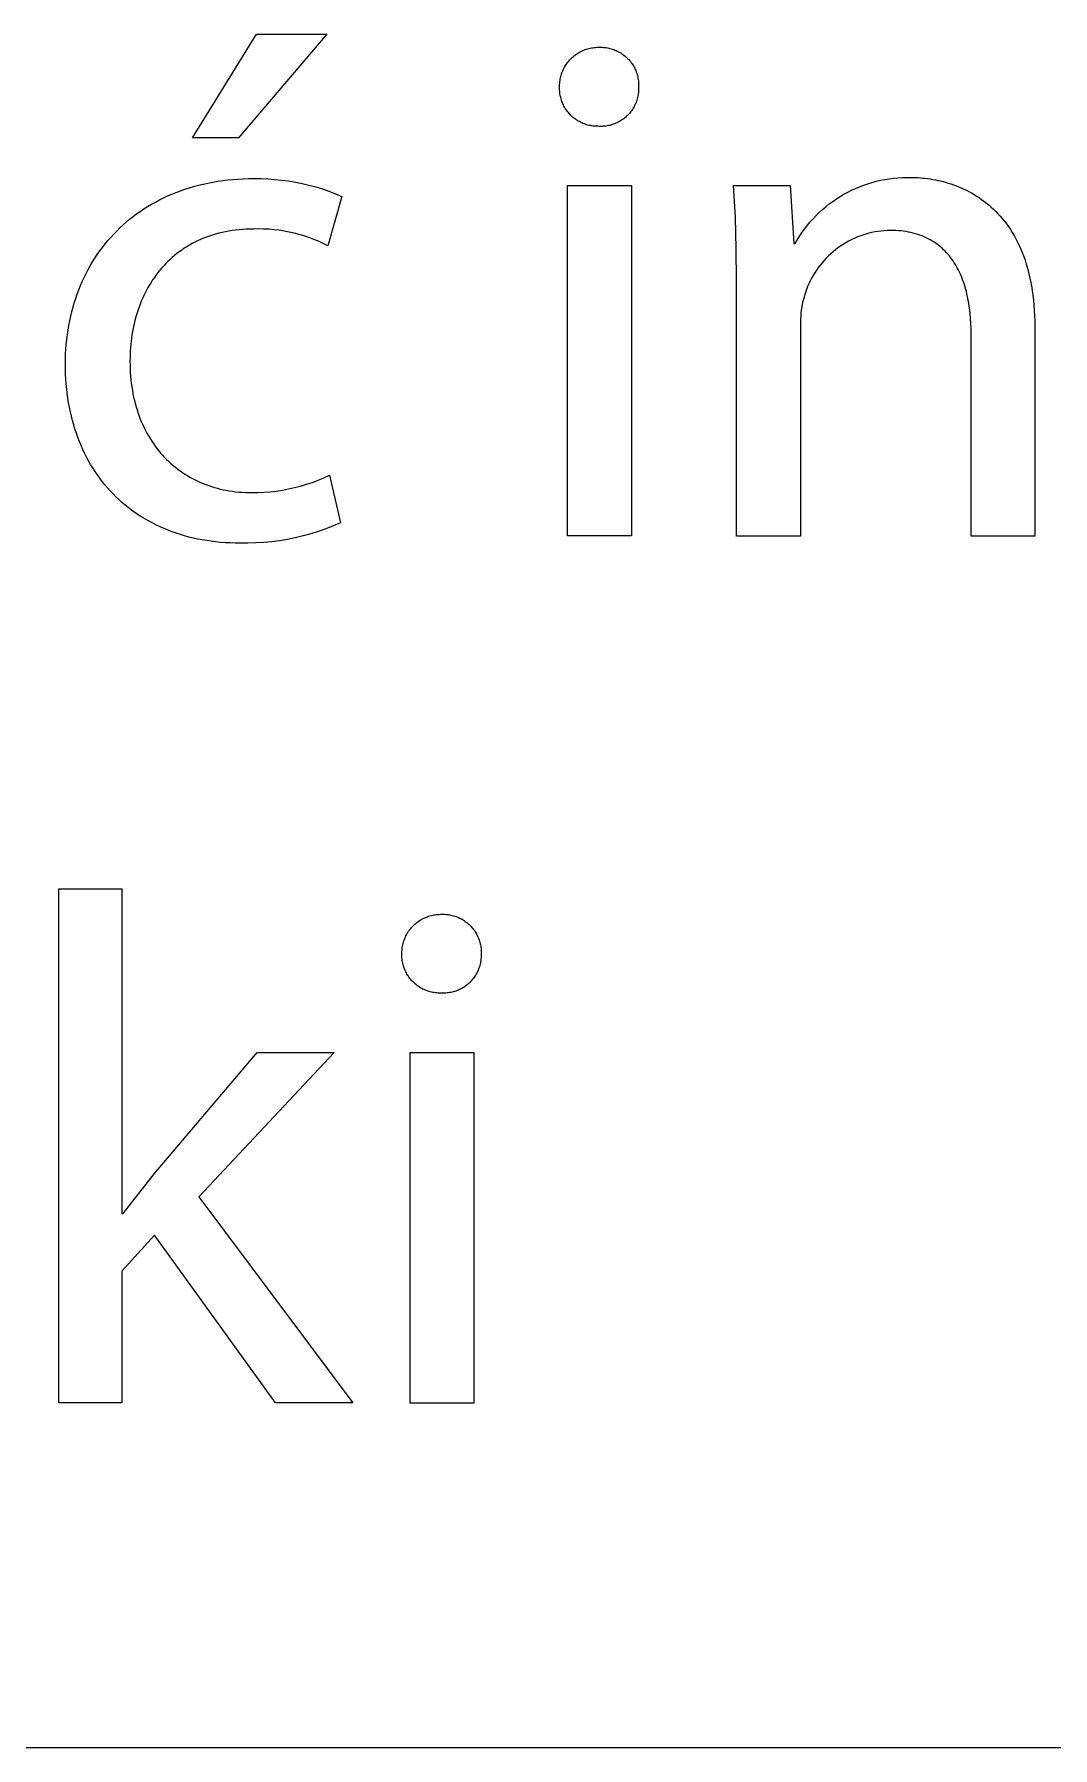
# Model space of a CAD drawing. Header units: millimetres. Extents: x -962 to 3068, y -237 to 2578.
# Drawn here: x 2537 to 2593.8, y -237.3 to -141.8 of the extents above; entities that cross this region are included whole.
import ezdxf

# ---------------------------------------------------------------- set-up
doc = ezdxf.new("R2010")
doc.units = ezdxf.units.MM
doc.header["$MEASUREMENT"] = 0
doc.layers.add('Domyślny', color=7, linetype='Continuous', true_color=0x000000)

msp = doc.modelspace()

# ---------------------------------------------------------------- linework, layer by layer
at = {"layer": 'Domyślny', "color": 18, "lineweight": 15, "true_color": 0x000000}
for p, q in [((2545.857, -147.605), (2549.427, -141.834)), ((2553.332, -141.834), (2548.407, -147.605)), ((2549.427, -141.834), (2553.332, -141.834)), ((2566.918, -143.219), (2566.971, -143.166)), ((2566.971, -143.166), (2567.026, -143.115)), ((2567.026, -143.115), (2567.083, -143.066)), ((2567.083, -143.066), (2567.141, -143.018)), ((2567.141, -143.018), (2567.201, -142.973)), ((2567.201, -142.973), (2567.263, -142.93)), ((2567.263, -142.93), (2567.325, -142.889)), ((2567.325, -142.889), (2567.39, -142.85)), ((2567.39, -142.85), (2567.455, -142.814)), ((2567.455, -142.814), (2567.522, -142.779)), ((2567.522, -142.779), (2567.59, -142.748)), ((2567.59, -142.748), (2567.659, -142.718)), ((2567.659, -142.718), (2567.729, -142.691)), ((2567.729, -142.691), (2567.8, -142.666)), ((2567.8, -142.666), (2567.872, -142.644)), ((2567.872, -142.644), (2567.944, -142.624)), ((2567.944, -142.624), (2568.017, -142.607)), ((2568.017, -142.607), (2568.091, -142.593)), ((2568.091, -142.593), (2568.165, -142.581)), ((2568.165, -142.581), (2568.239, -142.571)), ((2568.239, -142.571), (2568.314, -142.564)), ((2568.314, -142.564), (2568.389, -142.56)), ((2568.389, -142.56), (2568.464, -142.558)), ((2568.464, -142.558), (2568.539, -142.559)), ((2568.539, -142.559), (2568.612, -142.558)), ((2568.612, -142.558), (2568.685, -142.56)), ((2568.685, -142.56), (2568.758, -142.564)), ((2568.758, -142.564), (2568.83, -142.57)), ((2568.83, -142.57), (2568.903, -142.58)), ((2568.903, -142.58), (2568.975, -142.591)), ((2568.975, -142.591), (2569.046, -142.605)), ((2569.046, -142.605), (2569.117, -142.622)), ((2569.117, -142.622), (2569.187, -142.641)), ((2569.187, -142.641), (2569.257, -142.662)), ((2569.257, -142.662), (2569.326, -142.686)), ((2569.326, -142.686), (2569.394, -142.712)), ((2569.394, -142.712), (2569.461, -142.74)), ((2569.461, -142.74), (2569.527, -142.771)), ((2569.527, -142.771), (2569.592, -142.804)), ((2569.592, -142.804), (2569.656, -142.839)), ((2569.656, -142.839), (2569.719, -142.877)), ((2569.719, -142.877), (2569.78, -142.916)), ((2569.78, -142.916), (2569.84, -142.958)), ((2569.84, -142.958), (2569.898, -143.002)), ((2569.898, -143.002), (2569.955, -143.047)), ((2569.955, -143.047), (2570.01, -143.095)), ((2570.01, -143.095), (2570.063, -143.144)), ((2570.063, -143.144), (2570.115, -143.196)), ((2570.115, -143.196), (2570.165, -143.249)), ((2566.377, -144.192), (2566.396, -144.119)), ((2566.396, -144.119), (2566.419, -144.048)), ((2566.419, -144.048), (2566.443, -143.977)), ((2566.443, -143.977), (2566.47, -143.907)), ((2566.47, -143.907), (2566.5, -143.838)), ((2566.5, -143.838), (2566.532, -143.77)), ((2566.532, -143.77), (2566.566, -143.703)), ((2566.566, -143.703), (2566.602, -143.637)), ((2566.602, -143.637), (2566.641, -143.573)), ((2566.641, -143.573), (2566.682, -143.51)), ((2566.682, -143.51), (2566.725, -143.449)), ((2566.725, -143.449), (2566.771, -143.389)), ((2566.771, -143.389), (2566.818, -143.331)), ((2566.818, -143.331), (2566.867, -143.274)), ((2566.867, -143.274), (2566.918, -143.219)), ((2570.165, -143.249), (2570.213, -143.303)), ((2570.213, -143.303), (2570.26, -143.36)), ((2570.26, -143.36), (2570.304, -143.418)), ((2570.304, -143.418), (2570.346, -143.477)), ((2570.346, -143.477), (2570.386, -143.538)), ((2570.386, -143.538), (2570.424, -143.6)), ((2570.424, -143.6), (2570.46, -143.664)), ((2570.46, -143.664), (2570.494, -143.728)), ((2570.494, -143.728), (2570.525, -143.794)), ((2570.525, -143.794), (2570.554, -143.861)), ((2570.554, -143.861), (2570.581, -143.929)), ((2570.581, -143.929), (2570.606, -143.997)), ((2570.606, -143.997), (2570.628, -144.067)), ((2570.628, -144.067), (2570.647, -144.137)), ((2570.647, -144.137), (2570.665, -144.208)), ((2566.31, -144.712), (2566.312, -144.637)), ((2566.311, -144.787), (2566.31, -144.712)), ((2566.31, -144.86), (2566.311, -144.787)), ((2566.312, -144.932), (2566.31, -144.86)), ((2566.312, -144.637), (2566.316, -144.562)), ((2566.316, -145.005), (2566.312, -144.932)), ((2566.316, -144.562), (2566.323, -144.487)), ((2566.322, -145.077), (2566.316, -145.005)), ((2566.331, -145.149), (2566.322, -145.077)), ((2566.323, -144.487), (2566.333, -144.413)), ((2566.333, -144.413), (2566.345, -144.339)), ((2566.345, -144.339), (2566.359, -144.265)), ((2566.359, -144.265), (2566.377, -144.192)), ((2570.665, -144.208), (2570.679, -144.279)), ((2570.679, -144.279), (2570.692, -144.351)), ((2570.692, -144.351), (2570.702, -144.423)), ((2570.704, -145.075), (2570.696, -145.147)), ((2570.702, -144.423), (2570.709, -144.496)), ((2570.71, -145.003), (2570.704, -145.075)), ((2570.709, -144.496), (2570.714, -144.568)), ((2570.714, -144.931), (2570.71, -145.003)), ((2570.716, -144.714), (2570.713, -144.787)), ((2570.713, -144.787), (2570.715, -144.859)), ((2570.714, -144.568), (2570.716, -144.641)), ((2570.715, -144.859), (2570.714, -144.931)), ((2570.716, -144.641), (2570.716, -144.714)), ((2566.343, -145.221), (2566.331, -145.149)), ((2566.357, -145.293), (2566.343, -145.221)), ((2566.373, -145.363), (2566.357, -145.293)), ((2566.392, -145.434), (2566.373, -145.363)), ((2566.413, -145.503), (2566.392, -145.434)), ((2566.437, -145.572), (2566.413, -145.503)), ((2566.463, -145.64), (2566.437, -145.572)), ((2566.491, -145.707), (2566.463, -145.64)), ((2566.522, -145.773), (2566.491, -145.707)), ((2566.555, -145.838), (2566.522, -145.773)), ((2566.59, -145.901), (2566.555, -145.838)), ((2566.627, -145.964), (2566.59, -145.901)), ((2566.667, -146.025), (2566.627, -145.964)), ((2566.708, -146.084), (2566.667, -146.025)), ((2570.331, -146.078), (2570.288, -146.136)), ((2570.371, -146.018), (2570.331, -146.078)), ((2570.41, -145.957), (2570.371, -146.018)), ((2570.446, -145.895), (2570.41, -145.957)), ((2570.48, -145.831), (2570.446, -145.895)), ((2570.512, -145.767), (2570.48, -145.831)), ((2570.542, -145.701), (2570.512, -145.767)), ((2570.57, -145.634), (2570.542, -145.701)), ((2570.595, -145.567), (2570.57, -145.634)), ((2570.618, -145.498), (2570.595, -145.567)), ((2570.638, -145.429), (2570.618, -145.498)), ((2570.656, -145.359), (2570.638, -145.429)), ((2570.672, -145.289), (2570.656, -145.359)), ((2570.685, -145.218), (2570.672, -145.289)), ((2570.696, -145.147), (2570.685, -145.218)), ((2566.752, -146.143), (2566.708, -146.084)), ((2566.797, -146.199), (2566.752, -146.143)), ((2566.844, -146.255), (2566.797, -146.199)), ((2566.894, -146.308), (2566.844, -146.255)), ((2566.945, -146.36), (2566.894, -146.308)), ((2566.998, -146.41), (2566.945, -146.36)), ((2567.052, -146.458), (2566.998, -146.41)), ((2567.108, -146.504), (2567.052, -146.458)), ((2567.166, -146.548), (2567.108, -146.504)), ((2567.225, -146.59), (2567.166, -146.548)), ((2567.286, -146.631), (2567.225, -146.59)), ((2567.348, -146.669), (2567.286, -146.631)), ((2567.411, -146.704), (2567.348, -146.669)), ((2567.475, -146.738), (2567.411, -146.704)), ((2567.541, -146.77), (2567.475, -146.738)), ((2567.608, -146.799), (2567.541, -146.77)), ((2567.675, -146.826), (2567.608, -146.799)), ((2567.744, -146.85), (2567.675, -146.826)), ((2567.813, -146.872), (2567.744, -146.85)), ((2567.883, -146.892), (2567.813, -146.872)), ((2567.954, -146.909), (2567.883, -146.892)), ((2568.025, -146.924), (2567.954, -146.909)), ((2568.096, -146.936), (2568.025, -146.924)), ((2568.168, -146.946), (2568.096, -146.936)), ((2568.241, -146.954), (2568.168, -146.946)), ((2568.313, -146.959), (2568.241, -146.954)), ((2568.386, -146.961), (2568.313, -146.959)), ((2568.459, -146.961), (2568.386, -146.961)), ((2568.531, -146.965), (2568.459, -146.961)), ((2568.603, -146.967), (2568.531, -146.965)), ((2568.675, -146.966), (2568.603, -146.967)), ((2568.747, -146.963), (2568.675, -146.966)), ((2568.819, -146.957), (2568.747, -146.963)), ((2568.891, -146.949), (2568.819, -146.957)), ((2568.962, -146.938), (2568.891, -146.949)), ((2569.033, -146.925), (2568.962, -146.938)), ((2569.103, -146.909), (2569.033, -146.925)), ((2569.173, -146.891), (2569.103, -146.909)), ((2569.242, -146.871), (2569.173, -146.891)), ((2569.311, -146.848), (2569.242, -146.871)), ((2569.378, -146.823), (2569.311, -146.848)), ((2569.445, -146.796), (2569.378, -146.823)), ((2569.511, -146.766), (2569.445, -146.796)), ((2569.576, -146.734), (2569.511, -146.766)), ((2569.639, -146.7), (2569.576, -146.734)), ((2569.702, -146.664), (2569.639, -146.7)), ((2569.763, -146.626), (2569.702, -146.664)), ((2569.822, -146.585), (2569.763, -146.626)), ((2569.881, -146.543), (2569.822, -146.585)), ((2569.938, -146.498), (2569.881, -146.543)), ((2569.993, -146.452), (2569.938, -146.498)), ((2570.046, -146.403), (2569.993, -146.452)), ((2570.098, -146.353), (2570.046, -146.403)), ((2570.149, -146.302), (2570.098, -146.353)), ((2570.197, -146.248), (2570.149, -146.302)), ((2570.243, -146.193), (2570.197, -146.248)), ((2570.288, -146.136), (2570.243, -146.193)), ((2548.407, -147.605), (2545.857, -147.605)), ((2548.384, -149.902), (2548.675, -149.886)), ((2548.675, -149.886), (2548.969, -149.876)), ((2548.969, -149.876), (2549.266, -149.873)), ((2549.266, -149.873), (2549.654, -149.876)), ((2549.654, -149.876), (2550.042, -149.89)), ((2550.042, -149.89), (2550.429, -149.918)), ((2584.436, -149.924), (2584.677, -149.885)), ((2584.677, -149.885), (2584.919, -149.854)), ((2584.919, -149.854), (2585.162, -149.831)), ((2585.162, -149.831), (2585.405, -149.817)), ((2585.405, -149.817), (2585.649, -149.811)), ((2585.649, -149.811), (2585.893, -149.813)), ((2585.893, -149.813), (2586.021, -149.814)), ((2586.021, -149.814), (2586.152, -149.818)), ((2586.152, -149.818), (2586.284, -149.824)), ((2586.284, -149.824), (2586.418, -149.833)), ((2586.418, -149.833), (2586.553, -149.844)), ((2586.553, -149.844), (2586.69, -149.859)), ((2586.69, -149.859), (2586.828, -149.876)), ((2586.828, -149.876), (2586.968, -149.896)), ((2586.968, -149.896), (2587.109, -149.919)), ((2544.233, -150.952), (2544.464, -150.845)), ((2544.464, -150.845), (2544.698, -150.743)), ((2544.698, -150.743), (2544.937, -150.646)), ((2544.937, -150.646), (2545.179, -150.555)), ((2545.179, -150.555), (2545.426, -150.469)), ((2545.426, -150.469), (2545.676, -150.389)), ((2545.676, -150.389), (2545.93, -150.314)), ((2545.93, -150.314), (2546.188, -150.245)), ((2546.188, -150.245), (2546.45, -150.181)), ((2546.45, -150.181), (2546.715, -150.124)), ((2546.715, -150.124), (2546.985, -150.072)), ((2546.985, -150.072), (2547.257, -150.026)), ((2547.257, -150.026), (2547.534, -149.986)), ((2547.534, -149.986), (2547.814, -149.952)), ((2547.814, -149.952), (2548.097, -149.924)), ((2548.097, -149.924), (2548.384, -149.902)), ((2550.429, -149.918), (2550.816, -149.958)), ((2550.816, -149.958), (2551.201, -150.01)), ((2551.201, -150.01), (2551.583, -150.075)), ((2551.583, -150.075), (2551.964, -150.152)), ((2551.964, -150.152), (2552.342, -150.241)), ((2552.342, -150.241), (2552.717, -150.342)), ((2552.717, -150.342), (2553.088, -150.455)), ((2553.088, -150.455), (2553.456, -150.581)), ((2553.456, -150.581), (2553.819, -150.718)), ((2553.819, -150.718), (2554.178, -150.866)), ((2566.754, -150.262), (2570.311, -150.262)), ((2566.754, -169.789), (2566.754, -150.262)), ((2570.311, -150.262), (2570.311, -169.789)), ((2576.105, -152.021), (2576.002, -150.256)), ((2576.002, -150.256), (2579.156, -150.256)), ((2579.156, -150.256), (2579.357, -153.49)), ((2581.943, -150.876), (2582.153, -150.752)), ((2582.153, -150.752), (2582.367, -150.635)), ((2582.367, -150.635), (2582.585, -150.525)), ((2582.585, -150.525), (2582.807, -150.423)), ((2582.807, -150.423), (2583.031, -150.328)), ((2583.031, -150.328), (2583.259, -150.241)), ((2583.259, -150.241), (2583.49, -150.161)), ((2583.49, -150.161), (2583.723, -150.09)), ((2583.723, -150.09), (2583.959, -150.027)), ((2583.959, -150.027), (2584.197, -149.971)), ((2584.197, -149.971), (2584.436, -149.924)), ((2587.109, -149.919), (2587.251, -149.945)), ((2587.251, -149.945), (2587.393, -149.974)), ((2587.393, -149.974), (2587.537, -150.007)), ((2587.537, -150.007), (2587.681, -150.043)), ((2587.681, -150.043), (2587.825, -150.082)), ((2587.825, -150.082), (2587.97, -150.125)), ((2587.97, -150.125), (2588.115, -150.171)), ((2588.115, -150.171), (2588.26, -150.221)), ((2588.26, -150.221), (2588.405, -150.275)), ((2588.405, -150.275), (2588.55, -150.332)), ((2588.55, -150.332), (2588.694, -150.393)), ((2588.694, -150.393), (2588.839, -150.459)), ((2588.839, -150.459), (2588.982, -150.528)), ((2588.982, -150.528), (2589.125, -150.602)), ((2589.125, -150.602), (2589.267, -150.679)), ((2589.267, -150.679), (2589.408, -150.761)), ((2589.408, -150.761), (2589.548, -150.847)), ((2589.548, -150.847), (2589.687, -150.938)), ((2542.738, -151.845), (2542.939, -151.703)), ((2542.939, -151.703), (2543.144, -151.565)), ((2543.144, -151.565), (2543.353, -151.433)), ((2543.353, -151.433), (2543.567, -151.305)), ((2543.567, -151.305), (2543.785, -151.182)), ((2543.785, -151.182), (2544.007, -151.065)), ((2544.007, -151.065), (2544.233, -150.952)), ((2554.178, -150.866), (2553.386, -153.618)), ((2580.608, -151.935), (2580.783, -151.765)), ((2580.783, -151.765), (2580.963, -151.601)), ((2580.963, -151.601), (2581.149, -151.443)), ((2581.149, -151.443), (2581.34, -151.291)), ((2581.34, -151.291), (2581.537, -151.146)), ((2581.537, -151.146), (2581.738, -151.008)), ((2581.738, -151.008), (2581.943, -150.876)), ((2589.687, -150.938), (2589.825, -151.033)), ((2589.825, -151.033), (2589.961, -151.133)), ((2589.961, -151.133), (2590.095, -151.237)), ((2590.095, -151.237), (2590.228, -151.346)), ((2590.228, -151.346), (2590.359, -151.46)), ((2590.359, -151.46), (2590.488, -151.579)), ((2590.488, -151.579), (2590.615, -151.703)), ((2590.615, -151.703), (2590.739, -151.832)), ((2541.628, -152.797), (2541.801, -152.627)), ((2541.801, -152.627), (2541.98, -152.462)), ((2541.98, -152.462), (2542.162, -152.301)), ((2542.162, -152.301), (2542.35, -152.144)), ((2542.35, -152.144), (2542.542, -151.992)), ((2542.542, -151.992), (2542.738, -151.845)), ((2548.253, -152.751), (2548.06, -152.777)), ((2548.45, -152.73), (2548.253, -152.751)), ((2548.649, -152.713), (2548.45, -152.73)), ((2548.852, -152.701), (2548.649, -152.713)), ((2549.057, -152.694), (2548.852, -152.701)), ((2549.266, -152.692), (2549.057, -152.694)), ((2549.55, -152.685), (2549.266, -152.692)), ((2549.835, -152.689), (2549.55, -152.685)), ((2550.12, -152.703), (2549.835, -152.689)), ((2550.403, -152.726), (2550.12, -152.703)), ((2550.686, -152.759), (2550.403, -152.726)), ((2550.968, -152.802), (2550.686, -152.759)), ((2576.158, -153.789), (2576.105, -152.021)), ((2579.827, -152.87), (2579.97, -152.673)), ((2579.97, -152.673), (2580.12, -152.48)), ((2580.12, -152.48), (2580.277, -152.293)), ((2580.277, -152.293), (2580.44, -152.111)), ((2580.44, -152.111), (2580.608, -151.935)), ((2590.739, -151.832), (2590.861, -151.966)), ((2590.861, -151.966), (2590.981, -152.105)), ((2590.981, -152.105), (2591.098, -152.249)), ((2591.098, -152.249), (2591.212, -152.399)), ((2591.212, -152.399), (2591.324, -152.555)), ((2591.324, -152.555), (2591.432, -152.715)), ((2591.432, -152.715), (2591.537, -152.882)), ((2540.686, -153.907), (2540.831, -153.712)), ((2540.831, -153.712), (2540.981, -153.521)), ((2540.981, -153.521), (2541.135, -153.333)), ((2541.135, -153.333), (2541.295, -153.15)), ((2541.295, -153.15), (2541.459, -152.972)), ((2541.459, -152.972), (2541.628, -152.797)), ((2545.533, -153.671), (2545.39, -153.762)), ((2545.68, -153.584), (2545.533, -153.671)), ((2545.829, -153.501), (2545.68, -153.584)), ((2545.982, -153.421), (2545.829, -153.501)), ((2546.138, -153.345), (2545.982, -153.421)), ((2546.297, -153.273), (2546.138, -153.345)), ((2546.459, -153.205), (2546.297, -153.273)), ((2546.625, -153.14), (2546.459, -153.205)), ((2546.793, -153.08), (2546.625, -153.14)), ((2546.965, -153.024), (2546.793, -153.08)), ((2547.139, -152.972), (2546.965, -153.024)), ((2547.317, -152.925), (2547.139, -152.972)), ((2547.498, -152.881), (2547.317, -152.925)), ((2547.682, -152.842), (2547.498, -152.881)), ((2547.87, -152.807), (2547.682, -152.842)), ((2548.06, -152.777), (2547.87, -152.807)), ((2551.247, -152.855), (2550.968, -152.802)), ((2551.525, -152.918), (2551.247, -152.855)), ((2551.801, -152.99), (2551.525, -152.918)), ((2552.073, -153.071), (2551.801, -152.99)), ((2552.343, -153.162), (2552.073, -153.071)), ((2552.61, -153.262), (2552.343, -153.162)), ((2552.872, -153.372), (2552.61, -153.262)), ((2553.131, -153.49), (2552.872, -153.372)), ((2553.386, -153.618), (2553.131, -153.49)), ((2579.357, -153.49), (2579.438, -153.49)), ((2579.438, -153.49), (2579.561, -153.279)), ((2579.561, -153.279), (2579.69, -153.072)), ((2579.69, -153.072), (2579.827, -152.87)), ((2581.964, -153.638), (2581.823, -153.738)), ((2582.11, -153.543), (2581.964, -153.638)), ((2582.258, -153.453), (2582.11, -153.543)), ((2582.409, -153.368), (2582.258, -153.453)), ((2582.563, -153.288), (2582.409, -153.368)), ((2582.72, -153.214), (2582.563, -153.288)), ((2582.88, -153.145), (2582.72, -153.214)), ((2583.041, -153.082), (2582.88, -153.145)), ((2583.205, -153.024), (2583.041, -153.082)), ((2583.37, -152.972), (2583.205, -153.024)), ((2583.538, -152.925), (2583.37, -152.972)), ((2583.706, -152.885), (2583.538, -152.925)), ((2583.877, -152.85), (2583.706, -152.885)), ((2584.048, -152.821), (2583.877, -152.85)), ((2584.22, -152.798), (2584.048, -152.821)), ((2584.392, -152.781), (2584.22, -152.798)), ((2584.566, -152.77), (2584.392, -152.781)), ((2584.739, -152.765), (2584.566, -152.77)), ((2584.894, -152.767), (2584.739, -152.765)), ((2585.045, -152.773), (2584.894, -152.767)), ((2585.193, -152.782), (2585.045, -152.773)), ((2585.338, -152.796), (2585.193, -152.782)), ((2585.48, -152.812), (2585.338, -152.796)), ((2585.619, -152.833), (2585.48, -152.812)), ((2585.755, -152.857), (2585.619, -152.833)), ((2585.888, -152.884), (2585.755, -152.857)), ((2586.019, -152.915), (2585.888, -152.884)), ((2586.146, -152.949), (2586.019, -152.915)), ((2586.27, -152.987), (2586.146, -152.949)), ((2586.391, -153.028), (2586.27, -152.987)), ((2586.51, -153.072), (2586.391, -153.028)), ((2586.625, -153.119), (2586.51, -153.072)), ((2586.738, -153.17), (2586.625, -153.119)), ((2586.848, -153.224), (2586.738, -153.17)), ((2586.955, -153.28), (2586.848, -153.224)), ((2587.059, -153.34), (2586.955, -153.28)), ((2587.161, -153.403), (2587.059, -153.34)), ((2587.26, -153.469), (2587.161, -153.403)), ((2587.356, -153.537), (2587.26, -153.469)), ((2587.449, -153.609), (2587.356, -153.537)), ((2587.54, -153.683), (2587.449, -153.609)), ((2587.629, -153.76), (2587.54, -153.683)), ((2591.537, -152.882), (2591.639, -153.054)), ((2591.639, -153.054), (2591.738, -153.232)), ((2591.738, -153.232), (2591.833, -153.416)), ((2591.833, -153.416), (2591.924, -153.605)), ((2591.924, -153.605), (2592.011, -153.801)), ((2540.156, -154.729), (2540.281, -154.518)), ((2540.281, -154.518), (2540.411, -154.31)), ((2540.411, -154.31), (2540.546, -154.107)), ((2540.546, -154.107), (2540.686, -153.907)), ((2544.361, -154.611), (2544.247, -154.732)), ((2544.478, -154.494), (2544.361, -154.611)), ((2544.599, -154.379), (2544.478, -154.494)), ((2544.722, -154.268), (2544.599, -154.379)), ((2544.85, -154.16), (2544.722, -154.268)), ((2544.98, -154.055), (2544.85, -154.16)), ((2545.113, -153.954), (2544.98, -154.055)), ((2545.25, -153.856), (2545.113, -153.954)), ((2545.39, -153.762), (2545.25, -153.856)), ((2576.163, -155.557), (2576.158, -153.789)), ((2580.937, -154.566), (2580.828, -154.701)), ((2581.051, -154.435), (2580.937, -154.566)), ((2581.17, -154.308), (2581.051, -154.435)), ((2581.292, -154.185), (2581.17, -154.308)), ((2581.419, -154.066), (2581.292, -154.185)), ((2581.55, -153.952), (2581.419, -154.066)), ((2581.684, -153.843), (2581.55, -153.952)), ((2581.823, -153.738), (2581.684, -153.843)), ((2587.714, -153.839), (2587.629, -153.76)), ((2587.797, -153.922), (2587.714, -153.839)), ((2587.878, -154.007), (2587.797, -153.922)), ((2587.955, -154.094), (2587.878, -154.007)), ((2588.031, -154.184), (2587.955, -154.094)), ((2588.104, -154.276), (2588.031, -154.184)), ((2588.174, -154.371), (2588.104, -154.276)), ((2588.242, -154.468), (2588.174, -154.371)), ((2588.307, -154.568), (2588.242, -154.468)), ((2588.37, -154.669), (2588.307, -154.568)), ((2588.431, -154.773), (2588.37, -154.669)), ((2592.011, -153.801), (2592.095, -154.003)), ((2592.095, -154.003), (2592.174, -154.21)), ((2592.174, -154.21), (2592.25, -154.425)), ((2592.25, -154.425), (2592.321, -154.645)), ((2592.321, -154.645), (2592.387, -154.872)), ((2539.608, -155.84), (2539.707, -155.611)), ((2539.707, -155.611), (2539.812, -155.385)), ((2539.812, -155.385), (2539.921, -155.162)), ((2539.921, -155.162), (2540.036, -154.944)), ((2540.036, -154.944), (2540.156, -154.729)), ((2543.631, -155.517), (2543.54, -155.658)), ((2543.726, -155.38), (2543.631, -155.517)), ((2543.823, -155.244), (2543.726, -155.38)), ((2543.924, -155.112), (2543.823, -155.244)), ((2544.028, -154.982), (2543.924, -155.112)), ((2544.136, -154.856), (2544.028, -154.982)), ((2544.247, -154.732), (2544.136, -154.856)), ((2576.163, -169.796), (2576.163, -155.557)), ((2580.276, -155.581), (2580.202, -155.738)), ((2580.355, -155.427), (2580.276, -155.581)), ((2580.439, -155.275), (2580.355, -155.427)), ((2580.529, -155.127), (2580.439, -155.275)), ((2580.624, -154.981), (2580.529, -155.127)), ((2580.724, -154.839), (2580.624, -154.981)), ((2580.828, -154.701), (2580.724, -154.839)), ((2588.489, -154.879), (2588.431, -154.773)), ((2588.545, -154.988), (2588.489, -154.879)), ((2588.599, -155.098), (2588.545, -154.988)), ((2588.65, -155.21), (2588.599, -155.098)), ((2588.699, -155.324), (2588.65, -155.21)), ((2588.746, -155.441), (2588.699, -155.324)), ((2588.791, -155.559), (2588.746, -155.441)), ((2588.833, -155.679), (2588.791, -155.559)), ((2592.387, -154.872), (2592.449, -155.105)), ((2592.449, -155.105), (2592.506, -155.345)), ((2592.506, -155.345), (2592.559, -155.591)), ((2592.559, -155.591), (2592.606, -155.844)), ((2539.265, -156.792), (2539.343, -156.549)), ((2539.343, -156.549), (2539.426, -156.309)), ((2539.426, -156.309), (2539.514, -156.073)), ((2539.514, -156.073), (2539.608, -155.84)), ((2543.065, -156.555), (2542.997, -156.712)), ((2543.136, -156.399), (2543.065, -156.555)), ((2543.21, -156.246), (2543.136, -156.399)), ((2543.287, -156.095), (2543.21, -156.246)), ((2543.368, -155.947), (2543.287, -156.095)), ((2543.453, -155.801), (2543.368, -155.947)), ((2543.54, -155.658), (2543.453, -155.801)), ((2579.915, -156.551), (2579.873, -156.715)), ((2579.961, -156.389), (2579.915, -156.551)), ((2580.013, -156.223), (2579.961, -156.389)), ((2580.07, -156.059), (2580.013, -156.223)), ((2580.133, -155.898), (2580.07, -156.059)), ((2580.202, -155.738), (2580.133, -155.898)), ((2588.873, -155.8), (2588.833, -155.679)), ((2588.911, -155.924), (2588.873, -155.8)), ((2588.947, -156.049), (2588.911, -155.924)), ((2588.98, -156.176), (2588.947, -156.049)), ((2589.012, -156.304), (2588.98, -156.176)), ((2589.069, -156.565), (2589.012, -156.304)), ((2589.118, -156.833), (2589.069, -156.565)), ((2592.606, -155.844), (2592.649, -156.104)), ((2592.649, -156.104), (2592.686, -156.371)), ((2592.686, -156.371), (2592.717, -156.645)), ((2539.066, -157.54), (2539.127, -157.287)), ((2539.127, -157.287), (2539.193, -157.038)), ((2539.193, -157.038), (2539.265, -156.792)), ((2542.711, -157.533), (2542.664, -157.703)), ((2542.761, -157.365), (2542.711, -157.533)), ((2542.815, -157.198), (2542.761, -157.365)), ((2542.872, -157.034), (2542.815, -157.198)), ((2542.933, -156.872), (2542.872, -157.034)), ((2542.997, -156.712), (2542.933, -156.872)), ((2579.76, -157.379), (2579.745, -157.547)), ((2579.78, -157.212), (2579.76, -157.379)), ((2579.806, -157.045), (2579.78, -157.212)), ((2579.837, -156.879), (2579.806, -157.045)), ((2579.873, -156.715), (2579.837, -156.879)), ((2589.158, -157.105), (2589.118, -156.833)), ((2589.191, -157.383), (2589.158, -157.105)), ((2589.216, -157.665), (2589.191, -157.383)), ((2592.717, -156.645), (2592.744, -156.926)), ((2592.744, -156.926), (2592.764, -157.213)), ((2592.764, -157.213), (2592.779, -157.508)), ((2592.779, -157.508), (2592.788, -157.811)), ((2538.878, -158.579), (2538.916, -158.315)), ((2538.916, -158.315), (2538.96, -158.054)), ((2538.96, -158.054), (2539.01, -157.795)), ((2539.01, -157.795), (2539.066, -157.54)), ((2542.51, -158.401), (2542.48, -158.579)), ((2542.543, -158.224), (2542.51, -158.401)), ((2542.58, -158.048), (2542.543, -158.224)), ((2542.62, -157.875), (2542.58, -158.048)), ((2542.664, -157.703), (2542.62, -157.875)), ((2579.736, -157.716), (2579.732, -157.884)), ((2579.732, -157.884), (2579.733, -158.053)), ((2579.733, -158.053), (2579.733, -169.796)), ((2579.745, -157.547), (2579.736, -157.716)), ((2589.234, -157.952), (2589.216, -157.665)), ((2589.245, -158.242), (2589.234, -157.952)), ((2589.248, -158.536), (2589.245, -158.242)), ((2592.788, -157.811), (2592.791, -158.12)), ((2592.791, -158.12), (2592.791, -169.796)), ((2538.783, -159.663), (2538.798, -159.388)), ((2538.798, -159.388), (2538.819, -159.116)), ((2538.819, -159.116), (2538.845, -158.846)), ((2538.845, -158.846), (2538.878, -158.579)), ((2542.396, -159.309), (2542.384, -159.495)), ((2542.412, -159.124), (2542.396, -159.309)), ((2542.431, -158.941), (2542.412, -159.124)), ((2542.454, -158.759), (2542.431, -158.941)), ((2542.48, -158.579), (2542.454, -158.759)), ((2589.248, -169.796), (2589.248, -158.536)), ((2538.771, -160.221), (2538.774, -159.941)), ((2538.774, -160.499), (2538.771, -160.221)), ((2538.774, -159.941), (2538.783, -159.663)), ((2542.369, -159.87), (2542.368, -160.059)), ((2542.368, -160.059), (2542.37, -160.27)), ((2542.375, -159.682), (2542.369, -159.87)), ((2542.37, -160.27), (2542.376, -160.478)), ((2542.384, -159.495), (2542.375, -159.682)), ((2538.782, -160.775), (2538.774, -160.499)), ((2538.796, -161.047), (2538.782, -160.775)), ((2538.815, -161.317), (2538.796, -161.047)), ((2538.84, -161.583), (2538.815, -161.317)), ((2542.376, -160.478), (2542.386, -160.684)), ((2542.386, -160.684), (2542.401, -160.887)), ((2542.401, -160.887), (2542.42, -161.087)), ((2542.42, -161.087), (2542.442, -161.285)), ((2542.442, -161.285), (2542.469, -161.48)), ((2538.871, -161.847), (2538.84, -161.583)), ((2538.906, -162.107), (2538.871, -161.847)), ((2538.947, -162.364), (2538.906, -162.107)), ((2542.469, -161.48), (2542.499, -161.672)), ((2542.499, -161.672), (2542.534, -161.862)), ((2542.534, -161.862), (2542.572, -162.049)), ((2542.572, -162.049), (2542.614, -162.233)), ((2542.614, -162.233), (2542.66, -162.414)), ((2538.994, -162.617), (2538.947, -162.364)), ((2539.045, -162.868), (2538.994, -162.617)), ((2539.102, -163.115), (2539.045, -162.868)), ((2539.164, -163.358), (2539.102, -163.115)), ((2542.66, -162.414), (2542.709, -162.592)), ((2542.709, -162.592), (2542.762, -162.768)), ((2542.762, -162.768), (2542.819, -162.941)), ((2542.819, -162.941), (2542.879, -163.11)), ((2542.879, -163.11), (2542.943, -163.277)), ((2539.231, -163.599), (2539.164, -163.358)), ((2539.303, -163.835), (2539.231, -163.599)), ((2539.38, -164.069), (2539.303, -163.835)), ((2539.463, -164.298), (2539.38, -164.069)), ((2542.943, -163.277), (2543.011, -163.441)), ((2543.011, -163.441), (2543.081, -163.602)), ((2543.081, -163.602), (2543.156, -163.76)), ((2543.156, -163.76), (2543.233, -163.915)), ((2543.233, -163.915), (2543.314, -164.067)), ((2543.314, -164.067), (2543.398, -164.216)), ((2543.398, -164.216), (2543.486, -164.361)), ((2539.55, -164.524), (2539.463, -164.298)), ((2539.642, -164.746), (2539.55, -164.524)), ((2539.739, -164.965), (2539.642, -164.746)), ((2539.841, -165.18), (2539.739, -164.965)), ((2543.486, -164.361), (2543.577, -164.504)), ((2543.577, -164.504), (2543.67, -164.643)), ((2543.67, -164.643), (2543.767, -164.78)), ((2543.767, -164.78), (2543.867, -164.913)), ((2543.867, -164.913), (2543.97, -165.043)), ((2543.97, -165.043), (2544.076, -165.169)), ((2544.076, -165.169), (2544.185, -165.293)), ((2539.948, -165.391), (2539.841, -165.18)), ((2540.059, -165.598), (2539.948, -165.391)), ((2540.175, -165.801), (2540.059, -165.598)), ((2540.296, -166), (2540.175, -165.801)), ((2540.422, -166.195), (2540.296, -166)), ((2544.185, -165.293), (2544.297, -165.413)), ((2544.297, -165.413), (2544.412, -165.529)), ((2544.412, -165.529), (2544.529, -165.643)), ((2544.529, -165.643), (2544.649, -165.753)), ((2544.649, -165.753), (2544.772, -165.86)), ((2544.772, -165.86), (2544.898, -165.963)), ((2544.898, -165.963), (2545.026, -166.063)), ((2545.026, -166.063), (2545.157, -166.159)), ((2540.552, -166.386), (2540.422, -166.195)), ((2540.686, -166.574), (2540.552, -166.386)), ((2540.825, -166.756), (2540.686, -166.574)), ((2540.969, -166.935), (2540.825, -166.756)), ((2541.117, -167.11), (2540.969, -166.935)), ((2545.157, -166.159), (2545.29, -166.252)), ((2545.29, -166.252), (2545.426, -166.341)), ((2545.426, -166.341), (2545.565, -166.427)), ((2545.565, -166.427), (2545.705, -166.51)), ((2545.705, -166.51), (2545.849, -166.588)), ((2545.849, -166.588), (2545.994, -166.663)), ((2545.994, -166.663), (2546.142, -166.735)), ((2546.142, -166.735), (2546.292, -166.803)), ((2546.292, -166.803), (2546.444, -166.867)), ((2546.444, -166.867), (2546.599, -166.927)), ((2546.599, -166.927), (2546.755, -166.984)), ((2546.755, -166.984), (2546.914, -167.037)), ((2546.914, -167.037), (2547.074, -167.086)), ((2547.074, -167.086), (2547.237, -167.132)), ((2551.542, -167.096), (2551.876, -167.01)), ((2551.876, -167.01), (2552.208, -166.912)), ((2552.208, -166.912), (2552.535, -166.802)), ((2552.535, -166.802), (2552.859, -166.682)), ((2552.859, -166.682), (2553.179, -166.55)), ((2553.179, -166.55), (2553.493, -166.407)), ((2553.493, -166.407), (2554.097, -169.051)), ((2541.27, -167.28), (2541.117, -167.11)), ((2541.427, -167.446), (2541.27, -167.28)), ((2541.588, -167.607), (2541.427, -167.446)), ((2541.753, -167.764), (2541.588, -167.607)), ((2541.923, -167.917), (2541.753, -167.764)), ((2542.097, -168.065), (2541.923, -167.917)), ((2547.237, -167.132), (2547.402, -167.173)), ((2547.402, -167.173), (2547.568, -167.211)), ((2547.568, -167.211), (2547.736, -167.245)), ((2547.736, -167.245), (2547.907, -167.275)), ((2547.907, -167.275), (2548.079, -167.301)), ((2548.079, -167.301), (2548.252, -167.323)), ((2548.252, -167.323), (2548.428, -167.341)), ((2548.428, -167.341), (2548.605, -167.355)), ((2548.605, -167.355), (2548.783, -167.366)), ((2548.783, -167.366), (2548.963, -167.372)), ((2548.963, -167.372), (2549.145, -167.374)), ((2549.145, -167.374), (2549.491, -167.37)), ((2549.491, -167.37), (2549.836, -167.354)), ((2549.836, -167.354), (2550.18, -167.326)), ((2550.18, -167.326), (2550.523, -167.286)), ((2550.523, -167.286), (2550.865, -167.235)), ((2550.865, -167.235), (2551.205, -167.171)), ((2551.205, -167.171), (2551.542, -167.096)), ((2542.275, -168.209), (2542.097, -168.065)), ((2542.457, -168.348), (2542.275, -168.209)), ((2542.643, -168.482), (2542.457, -168.348)), ((2542.833, -168.612), (2542.643, -168.482)), ((2543.027, -168.737), (2542.833, -168.612)), ((2543.226, -168.857), (2543.027, -168.737)), ((2543.428, -168.972), (2543.226, -168.857)), ((2543.633, -169.082), (2543.428, -168.972)), ((2543.843, -169.188), (2543.633, -169.082)), ((2544.057, -169.288), (2543.843, -169.188)), ((2544.274, -169.383), (2544.057, -169.288)), ((2544.495, -169.474), (2544.274, -169.383)), ((2544.72, -169.559), (2544.495, -169.474)), ((2544.948, -169.639), (2544.72, -169.559)), ((2545.18, -169.714), (2544.948, -169.639)), ((2545.415, -169.784), (2545.18, -169.714)), ((2545.654, -169.848), (2545.415, -169.784)), ((2545.896, -169.907), (2545.654, -169.848)), ((2546.142, -169.96), (2545.896, -169.907)), ((2551.58, -169.891), (2551.146, -169.98)), ((2552.011, -169.788), (2551.58, -169.891)), ((2552.438, -169.67), (2552.011, -169.788)), ((2552.861, -169.537), (2552.438, -169.67)), ((2553.278, -169.389), (2552.861, -169.537)), ((2553.691, -169.227), (2553.278, -169.389)), ((2554.097, -169.051), (2553.691, -169.227)), ((2570.311, -169.789), (2566.754, -169.789)), ((2579.733, -169.796), (2576.163, -169.796)), ((2592.791, -169.796), (2589.248, -169.796)), ((2546.391, -170.009), (2546.142, -169.96)), ((2546.644, -170.051), (2546.391, -170.009)), ((2546.899, -170.088), (2546.644, -170.051)), ((2547.158, -170.12), (2546.899, -170.088)), ((2547.421, -170.146), (2547.158, -170.12)), ((2547.686, -170.166), (2547.421, -170.146)), ((2547.955, -170.18), (2547.686, -170.166)), ((2548.226, -170.189), (2547.955, -170.18)), ((2548.501, -170.192), (2548.226, -170.189)), ((2548.944, -170.195), (2548.501, -170.192)), ((2549.387, -170.182), (2548.944, -170.195)), ((2549.829, -170.155), (2549.387, -170.182)), ((2550.27, -170.112), (2549.829, -170.155)), ((2550.709, -170.053), (2550.27, -170.112)), ((2551.146, -169.98), (2550.709, -170.053)), ((2538.401, -218.097), (2538.401, -189.457)), ((2538.401, -189.457), (2541.917, -189.457)), ((2541.917, -189.457), (2541.917, -207.535)), ((2559.084, -190.959), (2559.156, -190.939)), ((2559.156, -190.939), (2559.229, -190.922)), ((2559.229, -190.922), (2559.302, -190.907)), ((2559.302, -190.907), (2559.376, -190.895)), ((2559.376, -190.895), (2559.45, -190.886)), ((2559.45, -190.886), (2559.525, -190.879)), ((2559.525, -190.879), (2559.599, -190.874)), ((2559.599, -190.874), (2559.674, -190.872)), ((2559.674, -190.872), (2559.749, -190.873)), ((2559.749, -190.873), (2559.822, -190.872)), ((2559.822, -190.872), (2559.894, -190.873)), ((2559.894, -190.873), (2559.967, -190.877)), ((2559.967, -190.877), (2560.04, -190.883)), ((2560.04, -190.883), (2560.112, -190.891)), ((2560.112, -190.891), (2560.184, -190.903)), ((2560.184, -190.903), (2560.256, -190.916)), ((2560.256, -190.916), (2560.327, -190.932)), ((2560.327, -190.932), (2560.397, -190.951)), ((2560.397, -190.951), (2560.467, -190.972)), ((2557.818, -191.945), (2557.857, -191.881)), ((2557.857, -191.881), (2557.898, -191.819)), ((2557.898, -191.819), (2557.941, -191.758)), ((2557.941, -191.758), (2557.987, -191.698)), ((2557.987, -191.698), (2558.034, -191.641)), ((2558.034, -191.641), (2558.083, -191.584)), ((2558.083, -191.584), (2558.134, -191.53)), ((2558.134, -191.53), (2558.187, -191.477)), ((2558.187, -191.477), (2558.242, -191.426)), ((2558.242, -191.426), (2558.299, -191.377)), ((2558.299, -191.377), (2558.357, -191.331)), ((2558.357, -191.331), (2558.416, -191.286)), ((2558.416, -191.286), (2558.478, -191.243)), ((2558.478, -191.243), (2558.54, -191.202)), ((2558.54, -191.202), (2558.604, -191.164)), ((2558.604, -191.164), (2558.67, -191.127)), ((2558.67, -191.127), (2558.736, -191.093)), ((2558.736, -191.093), (2558.804, -191.062)), ((2558.804, -191.062), (2558.873, -191.032)), ((2558.873, -191.032), (2558.942, -191.005)), ((2558.942, -191.005), (2559.013, -190.981)), ((2559.013, -190.981), (2559.084, -190.959)), ((2560.467, -190.972), (2560.536, -190.995)), ((2560.536, -190.995), (2560.604, -191.021)), ((2560.604, -191.021), (2560.672, -191.049)), ((2560.672, -191.049), (2560.738, -191.079)), ((2560.738, -191.079), (2560.803, -191.112)), ((2560.803, -191.112), (2560.867, -191.147)), ((2560.867, -191.147), (2560.93, -191.184)), ((2560.93, -191.184), (2560.991, -191.223)), ((2560.991, -191.223), (2561.051, -191.264)), ((2561.051, -191.264), (2561.11, -191.307)), ((2561.11, -191.307), (2561.167, -191.353)), ((2561.167, -191.353), (2561.223, -191.4)), ((2561.223, -191.4), (2561.277, -191.449)), ((2561.277, -191.449), (2561.329, -191.5)), ((2561.329, -191.5), (2561.379, -191.553)), ((2561.379, -191.553), (2561.427, -191.607)), ((2561.427, -191.607), (2561.474, -191.663)), ((2561.474, -191.663), (2561.519, -191.721)), ((2561.519, -191.721), (2561.561, -191.78)), ((2561.561, -191.78), (2561.602, -191.841)), ((2561.602, -191.841), (2561.64, -191.903)), ((2561.64, -191.903), (2561.676, -191.966)), ((2557.523, -192.938), (2557.528, -192.864)), ((2557.528, -192.864), (2557.535, -192.789)), ((2557.535, -192.789), (2557.545, -192.715)), ((2557.545, -192.715), (2557.558, -192.642)), ((2557.558, -192.642), (2557.573, -192.568)), ((2557.573, -192.568), (2557.59, -192.496)), ((2557.59, -192.496), (2557.61, -192.424)), ((2557.61, -192.424), (2557.633, -192.352)), ((2557.633, -192.352), (2557.658, -192.282)), ((2557.658, -192.282), (2557.685, -192.213)), ((2557.685, -192.213), (2557.715, -192.144)), ((2557.715, -192.144), (2557.747, -192.077)), ((2557.747, -192.077), (2557.782, -192.01)), ((2557.782, -192.01), (2557.818, -191.945)), ((2561.676, -191.966), (2561.71, -192.03)), ((2561.71, -192.03), (2561.742, -192.096)), ((2561.742, -192.096), (2561.772, -192.162)), ((2561.772, -192.162), (2561.799, -192.23)), ((2561.799, -192.23), (2561.824, -192.299)), ((2561.824, -192.299), (2561.846, -192.368)), ((2561.846, -192.368), (2561.866, -192.438)), ((2561.866, -192.438), (2561.884, -192.509)), ((2561.884, -192.509), (2561.899, -192.58)), ((2561.899, -192.58), (2561.912, -192.652)), ((2561.912, -192.652), (2561.922, -192.724)), ((2561.922, -192.724), (2561.93, -192.796)), ((2561.93, -192.796), (2561.935, -192.869)), ((2557.52, -193.16), (2557.521, -193.088)), ((2557.522, -193.233), (2557.52, -193.16)), ((2557.521, -193.013), (2557.523, -192.938)), ((2557.521, -193.088), (2557.521, -193.013)), ((2557.527, -193.306), (2557.522, -193.233)), ((2557.533, -193.379), (2557.527, -193.306)), ((2557.543, -193.451), (2557.533, -193.379)), ((2557.555, -193.523), (2557.543, -193.451)), ((2557.569, -193.594), (2557.555, -193.523)), ((2557.586, -193.665), (2557.569, -193.594)), ((2557.605, -193.735), (2557.586, -193.665)), ((2557.627, -193.805), (2557.605, -193.735)), ((2557.651, -193.874), (2557.627, -193.805)), ((2561.839, -193.798), (2561.816, -193.866)), ((2561.859, -193.729), (2561.839, -193.798)), ((2561.877, -193.659), (2561.859, -193.729)), ((2561.893, -193.589), (2561.877, -193.659)), ((2561.907, -193.518), (2561.893, -193.589)), ((2561.918, -193.447), (2561.907, -193.518)), ((2561.926, -193.375), (2561.918, -193.447)), ((2561.933, -193.304), (2561.926, -193.375)), ((2561.936, -193.232), (2561.933, -193.304)), ((2561.935, -192.869), (2561.938, -192.942)), ((2561.938, -193.015), (2561.936, -193.088)), ((2561.936, -193.088), (2561.937, -193.16)), ((2561.937, -193.16), (2561.936, -193.232)), ((2561.938, -192.942), (2561.938, -193.015)), ((2557.677, -193.942), (2557.651, -193.874)), ((2557.706, -194.009), (2557.677, -193.942)), ((2557.737, -194.075), (2557.706, -194.009)), ((2557.77, -194.14), (2557.737, -194.075)), ((2557.805, -194.203), (2557.77, -194.14)), ((2557.843, -194.266), (2557.805, -194.203)), ((2557.883, -194.327), (2557.843, -194.266)), ((2557.924, -194.387), (2557.883, -194.327)), ((2557.968, -194.445), (2557.924, -194.387)), ((2558.014, -194.502), (2557.968, -194.445)), ((2558.062, -194.557), (2558.014, -194.502)), ((2558.111, -194.61), (2558.062, -194.557)), ((2558.163, -194.662), (2558.111, -194.61)), ((2558.216, -194.712), (2558.163, -194.662)), ((2558.271, -194.76), (2558.216, -194.712)), ((2558.327, -194.806), (2558.271, -194.76)), ((2561.213, -194.75), (2561.158, -194.796)), ((2561.267, -194.701), (2561.213, -194.75)), ((2561.319, -194.651), (2561.267, -194.701)), ((2561.369, -194.6), (2561.319, -194.651)), ((2561.417, -194.546), (2561.369, -194.6)), ((2561.464, -194.491), (2561.417, -194.546)), ((2561.508, -194.435), (2561.464, -194.491)), ((2561.551, -194.376), (2561.508, -194.435)), ((2561.591, -194.317), (2561.551, -194.376)), ((2561.63, -194.256), (2561.591, -194.317)), ((2561.666, -194.194), (2561.63, -194.256)), ((2561.701, -194.13), (2561.666, -194.194)), ((2561.733, -194.066), (2561.701, -194.13)), ((2561.763, -194), (2561.733, -194.066)), ((2561.79, -193.934), (2561.763, -194)), ((2561.816, -193.866), (2561.79, -193.934)), ((2558.385, -194.85), (2558.327, -194.806)), ((2558.444, -194.892), (2558.385, -194.85)), ((2558.505, -194.932), (2558.444, -194.892)), ((2558.567, -194.97), (2558.505, -194.932)), ((2558.631, -195.006), (2558.567, -194.97)), ((2558.696, -195.04), (2558.631, -195.006)), ((2558.761, -195.071), (2558.696, -195.04)), ((2558.828, -195.1), (2558.761, -195.071)), ((2558.896, -195.127), (2558.828, -195.1)), ((2558.965, -195.151), (2558.896, -195.127)), ((2559.034, -195.173), (2558.965, -195.151)), ((2559.104, -195.193), (2559.034, -195.173)), ((2559.175, -195.21), (2559.104, -195.193)), ((2559.247, -195.225), (2559.175, -195.21)), ((2559.318, -195.237), (2559.247, -195.225)), ((2559.391, -195.247), (2559.318, -195.237)), ((2559.463, -195.255), (2559.391, -195.247)), ((2559.536, -195.259), (2559.463, -195.255)), ((2559.609, -195.262), (2559.536, -195.259)), ((2559.682, -195.262), (2559.609, -195.262)), ((2559.754, -195.266), (2559.682, -195.262)), ((2559.826, -195.267), (2559.754, -195.266)), ((2559.898, -195.266), (2559.826, -195.267)), ((2559.97, -195.262), (2559.898, -195.266)), ((2560.041, -195.256), (2559.97, -195.262)), ((2560.113, -195.248), (2560.041, -195.256)), ((2560.184, -195.237), (2560.113, -195.248)), ((2560.255, -195.224), (2560.184, -195.237)), ((2560.325, -195.208), (2560.255, -195.224)), ((2560.395, -195.19), (2560.325, -195.208)), ((2560.464, -195.169), (2560.395, -195.19)), ((2560.533, -195.147), (2560.464, -195.169)), ((2560.6, -195.121), (2560.533, -195.147)), ((2560.667, -195.094), (2560.6, -195.121)), ((2560.732, -195.064), (2560.667, -195.094)), ((2560.797, -195.032), (2560.732, -195.064)), ((2560.86, -194.998), (2560.797, -195.032)), ((2560.923, -194.962), (2560.86, -194.998)), ((2560.984, -194.923), (2560.923, -194.962)), ((2561.043, -194.883), (2560.984, -194.923)), ((2561.101, -194.841), (2561.043, -194.883)), ((2561.158, -194.796), (2561.101, -194.841)), ((2543.742, -205.307), (2549.459, -198.57)), ((2553.74, -198.57), (2546.198, -206.609)), ((2549.459, -198.57), (2553.74, -198.57)), ((2557.977, -198.577), (2561.534, -198.577)), ((2557.977, -218.104), (2557.977, -198.577)), ((2561.534, -198.577), (2561.534, -218.104)), ((2541.997, -207.535), (2543.742, -205.307)), ((2546.198, -206.609), (2554.787, -218.097)), ((2541.917, -207.535), (2541.997, -207.535)), ((2543.742, -208.743), (2541.917, -210.756)), ((2550.479, -218.097), (2543.742, -208.743)), ((2541.917, -210.756), (2541.917, -218.097)), ((2541.917, -218.097), (2538.401, -218.097)), ((2554.787, -218.097), (2550.479, -218.097)), ((2561.534, -218.104), (2557.977, -218.104)), ((3063.983, -237.312), (-962.434, -237.312)), ((3063.983, -237.312), (1544.746, -237.312))]:
    msp.add_line(p, q, dxfattribs=at)

doc.saveas('drawing.dxf')
